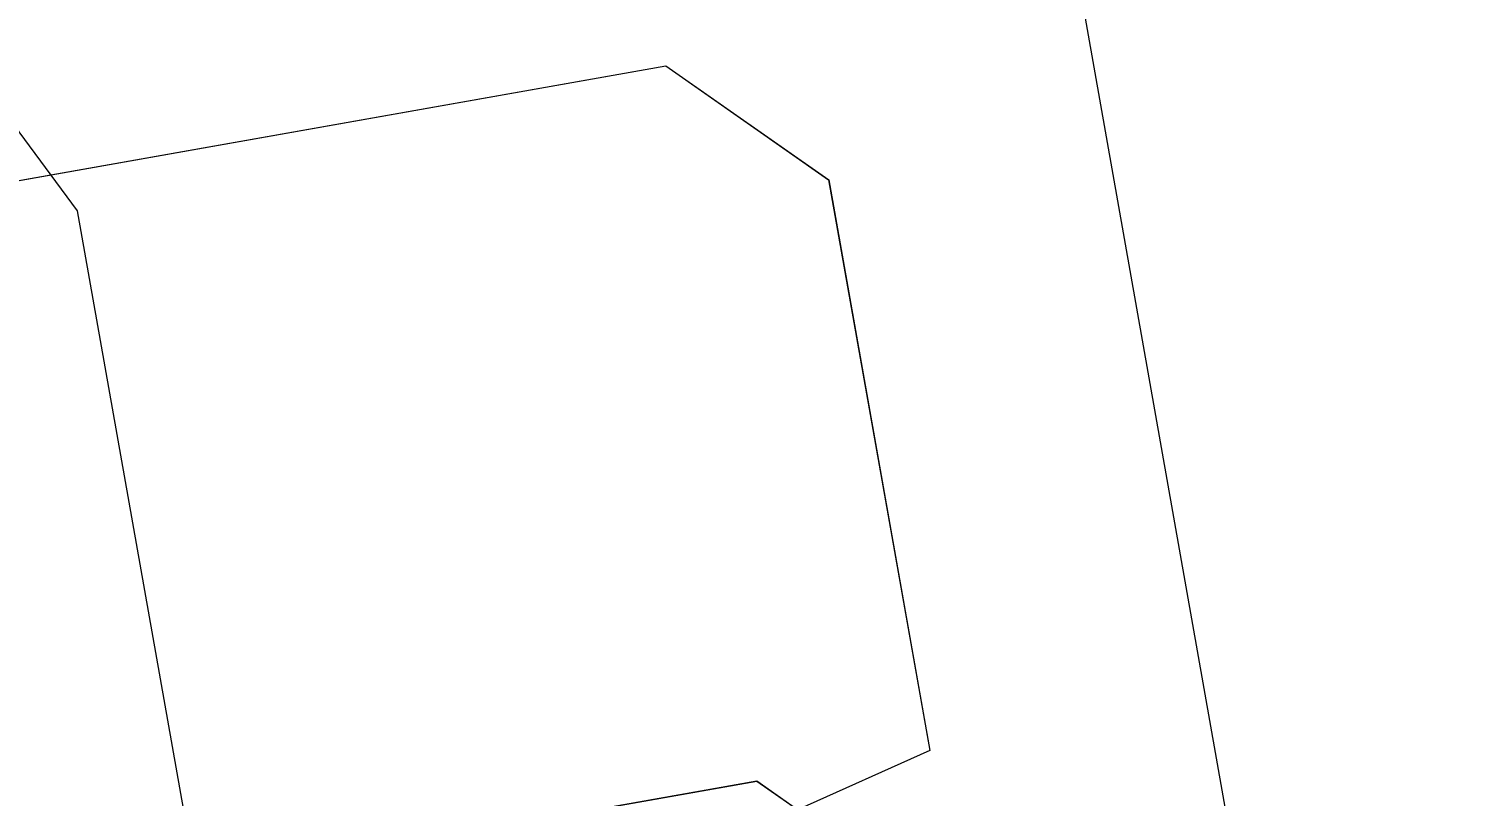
# Model space of a CAD drawing. Header units: millimetres. Extents: x -360149 to 9420325, y 0 to 292181.
# Drawn here: x -196587.58 to -196577.54, y 105968.21 to 105973.54 of the extents above; entities that cross this region are included whole.
import ezdxf
from ezdxf import colors
from ezdxf.entities.mleader import LeaderData, LeaderLine
from ezdxf.math import Vec2, Vec3

# ---------------------------------------------------------------- set-up
doc = ezdxf.new("R2010")
doc.units = ezdxf.units.MM
doc.header["$MEASUREMENT"] = 0
doc.layers.get('0').update_dxf_attribs({"color": 250, "lineweight": 9})
for name, color, linetype, lineweight in [('_АР ТЕКСТ', 250, 'Continuous', 25), ('АР_Отметки', 250, 'Continuous', 15), ('АР_Перегородки витражные', 152, 'Continuous', 13), ('АР_Размеры', 175, 'Continuous', 9), ('АР_Размеры дверей', 15, 'Continuous', 0), ('АР_Сущ Несущая стена', 202, 'Continuous', 30)]:
    doc.layers.add(name, color=color, linetype=linetype, lineweight=lineweight)
doc.styles.add('ISOCPEUR', font='isocpeur.ttf', dxfattribs={"width": 0.7})

# ---------------------------------------------------------------- blocks, each defined once
blk = doc.blocks.new('_DotSmall')
at = {"color": 0, "linetype": 'ByBlock', "const_width": 0.5}
blk.add_lwpolyline([(-0.0625, 0, 1), (0.0625, 0, 1)], format="xyb", close=True, dxfattribs=at)
blk = doc.blocks.new('стойка витр.')
at = {"lineweight": 0, "ltscale": 100, "transparency": 33554687}
for points in [[(-0.069, -6.35), (8.119, -27.944), (7.553, -29.202), (3.791, -30.628), (3.217, -29.803), (3.359, -29.488), (1.716, -25.156), (1.559, -25.085), (-0.902, -23.411)], [(-7.844, -25.391), (-7.153, -27.215), (-6.48, -27.612), (-6.024, -27.439), (-6.414, -26.413), (-1.739, -24.641), (-0.399, -28.175), (0.029, -28.273), (-0.183, -28.745), (1.114, -32.165), (-3.56, -33.937), (-3.906, -33.025), (-4.362, -33.198), (-4.645, -33.827), (-3.954, -35.651), (88.615, -0.548)]]:
    blk.add_lwpolyline(points, dxfattribs=at)
blk = doc.blocks.new('A$Cf7573d2c')
at = {"color": 5, "lineweight": 0, "ltscale": 100, "transparency": 33554687}
for points in [[(35.426, -61.154), (58.092, -56.727), (59.236, -57.497), (60.007, -61.446), (59.097, -61.873), (58.811, -61.68), (54.263, -62.568), (54.167, -62.711), (52.101, -64.854)], [(52.882, -72.031), (54.796, -71.657), (55.301, -71.061), (55.208, -70.583), (54.131, -70.793), (53.172, -65.887), (56.882, -65.162), (57.051, -64.757), (57.48, -65.045), (61.07, -64.344), (62.028, -69.25), (61.071, -69.437), (61.164, -69.916), (61.737, -70.301), (63.651, -69.927), (44.675, 27.238)]]:
    blk.add_lwpolyline(points, dxfattribs=at)
at = {"layer": 'АР_Перегородки витражные', "rotation": 80.28340479355269}
blk.add_blockref('стойка витр.', (29.179, -60.013), dxfattribs=at)
blk = doc.blocks.new('A$Cec9b444d')
at = {"color": 241, "ltscale": 100, "true_color": 0xf7abae, "rotation": 359}
blk.add_blockref('A$Cf7573d2c', (-2406.343, -6569.67), dxfattribs=at)

msp = doc.modelspace()

# ---------------------------------------------------------------- linework, layer by layer
at = {"layer": 'АР_Размеры', "color": 5, "lineweight": 0, "ltscale": 100, "transparency": 33554687}
msp.add_lwpolyline([(-196588.125, 105966.053), (-196586.204, 105966.393), (-196587.247, 105972.275), (-196588.06, 105973.37)], dxfattribs=at)
msp.add_lwpolyline([(-196588.125, 105966.053), (-196586.204, 105966.393), (-196587.247, 105972.275), (-196588.06, 105973.37)], dxfattribs=at)
msp.add_lwpolyline([(-196588.125, 105966.053), (-196586.204, 105966.393), (-196587.247, 105972.275), (-196588.06, 105973.37)], dxfattribs=at)
msp.add_lwpolyline([(-196588.125, 105966.053), (-196586.204, 105966.393), (-196587.247, 105972.275), (-196588.06, 105973.37)], dxfattribs=at)
msp.add_lwpolyline([(-196588.125, 105966.053), (-196586.204, 105966.393), (-196587.247, 105972.275), (-196588.06, 105973.37)], dxfattribs=at)
msp.add_lwpolyline([(-196588.125, 105966.053), (-196586.204, 105966.393), (-196587.247, 105972.275), (-196588.06, 105973.37)], dxfattribs=at)
msp.add_lwpolyline([(-196588.125, 105966.053), (-196586.204, 105966.393), (-196587.247, 105972.275), (-196588.06, 105973.37)], dxfattribs=at)
msp.add_lwpolyline([(-196588.125, 105966.053), (-196586.204, 105966.393), (-196587.247, 105972.275), (-196588.06, 105973.37)], dxfattribs=at)
msp.add_lwpolyline([(-196588.125, 105966.053), (-196586.204, 105966.393), (-196587.247, 105972.275), (-196588.06, 105973.37)], dxfattribs=at)
msp.add_lwpolyline([(-196588.125, 105966.053), (-196586.204, 105966.393), (-196587.247, 105972.275), (-196588.06, 105973.37)], dxfattribs=at)
msp.add_lwpolyline([(-196588.125, 105966.053), (-196586.204, 105966.393), (-196587.247, 105972.275), (-196588.06, 105973.37)], dxfattribs=at)
msp.add_lwpolyline([(-196588.125, 105966.053), (-196586.204, 105966.393), (-196587.247, 105972.275), (-196588.06, 105973.37)], dxfattribs=at)
msp.add_lwpolyline([(-196588.125, 105966.053), (-196586.204, 105966.393), (-196587.247, 105972.275), (-196588.06, 105973.37)], dxfattribs=at)
msp.add_lwpolyline([(-196588.125, 105966.053), (-196586.204, 105966.393), (-196587.247, 105972.275), (-196588.06, 105973.37)], dxfattribs=at)
msp.add_lwpolyline([(-196588.125, 105966.053), (-196586.204, 105966.393), (-196587.247, 105972.275), (-196588.06, 105973.37)], dxfattribs=at)
msp.add_lwpolyline([(-196588.125, 105966.053), (-196586.204, 105966.393), (-196587.247, 105972.275), (-196588.06, 105973.37)], dxfattribs=at)
msp.add_lwpolyline([(-196588.125, 105966.053), (-196586.204, 105966.393), (-196587.247, 105972.275), (-196588.06, 105973.37)], dxfattribs=at)
msp.add_lwpolyline([(-196588.125, 105966.053), (-196586.204, 105966.393), (-196587.247, 105972.275), (-196588.06, 105973.37)], dxfattribs=at)
msp.add_lwpolyline([(-196588.125, 105966.053), (-196586.204, 105966.393), (-196587.247, 105972.275), (-196588.06, 105973.37)], dxfattribs=at)
msp.add_lwpolyline([(-196588.125, 105966.053), (-196586.204, 105966.393), (-196587.247, 105972.275), (-196588.06, 105973.37)], dxfattribs=at)
msp.add_lwpolyline([(-196588.125, 105966.053), (-196586.204, 105966.393), (-196587.247, 105972.275), (-196588.06, 105973.37)], dxfattribs=at)
msp.add_lwpolyline([(-196588.125, 105966.053), (-196586.204, 105966.393), (-196587.247, 105972.275), (-196588.06, 105973.37)], dxfattribs=at)
msp.add_lwpolyline([(-196588.125, 105966.053), (-196586.204, 105966.393), (-196587.247, 105972.275), (-196588.06, 105973.37)], dxfattribs=at)
msp.add_lwpolyline([(-196588.125, 105966.053), (-196586.204, 105966.393), (-196587.247, 105972.275), (-196588.06, 105973.37)], dxfattribs=at)
msp.add_lwpolyline([(-196588.125, 105966.053), (-196586.204, 105966.393), (-196587.247, 105972.275), (-196588.06, 105973.37)], dxfattribs=at)
msp.add_lwpolyline([(-196588.125, 105966.053), (-196586.204, 105966.393), (-196587.247, 105972.275), (-196588.06, 105973.37)], dxfattribs=at)
msp.add_lwpolyline([(-196588.125, 105966.053), (-196586.204, 105966.393), (-196587.247, 105972.275), (-196588.06, 105973.37)], dxfattribs=at)
msp.add_lwpolyline([(-196588.125, 105966.053), (-196586.204, 105966.393), (-196587.247, 105972.275), (-196588.06, 105973.37)], dxfattribs=at)
msp.add_lwpolyline([(-196588.125, 105966.053), (-196586.204, 105966.393), (-196587.247, 105972.275), (-196588.06, 105973.37)], dxfattribs=at)
msp.add_lwpolyline([(-196588.125, 105966.053), (-196586.204, 105966.393), (-196587.247, 105972.275), (-196588.06, 105973.37)], dxfattribs=at)
msp.add_lwpolyline([(-196588.125, 105966.053), (-196586.204, 105966.393), (-196587.247, 105972.275), (-196588.06, 105973.37)], dxfattribs=at)
msp.add_lwpolyline([(-196588.125, 105966.053), (-196586.204, 105966.393), (-196587.247, 105972.275), (-196588.06, 105973.37)], dxfattribs=at)
msp.add_lwpolyline([(-196588.125, 105966.053), (-196586.204, 105966.393), (-196587.247, 105972.275), (-196588.06, 105973.37)], dxfattribs=at)
msp.add_lwpolyline([(-196588.125, 105966.053), (-196586.204, 105966.393), (-196587.247, 105972.275), (-196588.06, 105973.37)], dxfattribs=at)
msp.add_lwpolyline([(-196588.125, 105966.053), (-196586.204, 105966.393), (-196587.247, 105972.275), (-196588.06, 105973.37)], dxfattribs=at)
msp.add_lwpolyline([(-196588.125, 105966.053), (-196586.204, 105966.393), (-196587.247, 105972.275), (-196588.06, 105973.37)], dxfattribs=at)
msp.add_lwpolyline([(-196588.125, 105966.053), (-196586.204, 105966.393), (-196587.247, 105972.275), (-196588.06, 105973.37)], dxfattribs=at)
msp.add_lwpolyline([(-196588.125, 105966.053), (-196586.204, 105966.393), (-196587.247, 105972.275), (-196588.06, 105973.37)], dxfattribs=at)
msp.add_lwpolyline([(-196588.125, 105966.053), (-196586.204, 105966.393), (-196587.247, 105972.275), (-196588.06, 105973.37)], dxfattribs=at)
msp.add_lwpolyline([(-196588.125, 105966.053), (-196586.204, 105966.393), (-196587.247, 105972.275), (-196588.06, 105973.37)], dxfattribs=at)
msp.add_lwpolyline([(-196588.125, 105966.053), (-196586.204, 105966.393), (-196587.247, 105972.275), (-196588.06, 105973.37)], dxfattribs=at)
msp.add_lwpolyline([(-196588.125, 105966.053), (-196586.204, 105966.393), (-196587.247, 105972.275), (-196588.06, 105973.37)], dxfattribs=at)
msp.add_lwpolyline([(-196588.125, 105966.053), (-196586.204, 105966.393), (-196587.247, 105972.275), (-196588.06, 105973.37)], dxfattribs=at)
msp.add_lwpolyline([(-196588.125, 105966.053), (-196586.204, 105966.393), (-196587.247, 105972.275), (-196588.06, 105973.37)], dxfattribs=at)
msp.add_lwpolyline([(-196588.125, 105966.053), (-196586.204, 105966.393), (-196587.247, 105972.275), (-196588.06, 105973.37)], dxfattribs=at)
msp.add_lwpolyline([(-196588.125, 105966.053), (-196586.204, 105966.393), (-196587.247, 105972.275), (-196588.06, 105973.37)], dxfattribs=at)
msp.add_lwpolyline([(-196588.125, 105966.053), (-196586.204, 105966.393), (-196587.247, 105972.275), (-196588.06, 105973.37)], dxfattribs=at)
msp.add_lwpolyline([(-196588.125, 105966.053), (-196586.204, 105966.393), (-196587.247, 105972.275), (-196588.06, 105973.37)], dxfattribs=at)
msp.add_lwpolyline([(-196588.125, 105966.053), (-196586.204, 105966.393), (-196587.247, 105972.275), (-196588.06, 105973.37)], dxfattribs=at)
msp.add_lwpolyline([(-196588.125, 105966.053), (-196586.204, 105966.393), (-196587.247, 105972.275), (-196588.06, 105973.37)], dxfattribs=at)
msp.add_lwpolyline([(-196588.125, 105966.053), (-196586.204, 105966.393), (-196587.247, 105972.275), (-196588.06, 105973.37)], dxfattribs=at)
msp.add_lwpolyline([(-196588.125, 105966.053), (-196586.204, 105966.393), (-196587.247, 105972.275), (-196588.06, 105973.37)], dxfattribs=at)
msp.add_lwpolyline([(-196588.125, 105966.053), (-196586.204, 105966.393), (-196587.247, 105972.275), (-196588.06, 105973.37)], dxfattribs=at)
msp.add_lwpolyline([(-196588.125, 105966.053), (-196586.204, 105966.393), (-196587.247, 105972.275), (-196588.06, 105973.37)], dxfattribs=at)
msp.add_lwpolyline([(-196588.125, 105966.053), (-196586.204, 105966.393), (-196587.247, 105972.275), (-196588.06, 105973.37)], dxfattribs=at)
msp.add_lwpolyline([(-196588.125, 105966.053), (-196586.204, 105966.393), (-196587.247, 105972.275), (-196588.06, 105973.37)], dxfattribs=at)
msp.add_lwpolyline([(-196588.125, 105966.053), (-196586.204, 105966.393), (-196587.247, 105972.275), (-196588.06, 105973.37)], dxfattribs=at)
msp.add_lwpolyline([(-196588.125, 105966.053), (-196586.204, 105966.393), (-196587.247, 105972.275), (-196588.06, 105973.37)], dxfattribs=at)
msp.add_lwpolyline([(-196588.125, 105966.053), (-196586.204, 105966.393), (-196587.247, 105972.275), (-196588.06, 105973.37)], dxfattribs=at)
msp.add_lwpolyline([(-196588.125, 105966.053), (-196586.204, 105966.393), (-196587.247, 105972.275), (-196588.06, 105973.37)], dxfattribs=at)
msp.add_lwpolyline([(-196588.125, 105966.053), (-196586.204, 105966.393), (-196587.247, 105972.275), (-196588.06, 105973.37)], dxfattribs=at)
msp.add_lwpolyline([(-196588.125, 105966.053), (-196586.204, 105966.393), (-196587.247, 105972.275), (-196588.06, 105973.37)], dxfattribs=at)
msp.add_lwpolyline([(-196588.125, 105966.053), (-196586.204, 105966.393), (-196587.247, 105972.275), (-196588.06, 105973.37)], dxfattribs=at)
msp.add_lwpolyline([(-196588.125, 105966.053), (-196586.204, 105966.393), (-196587.247, 105972.275), (-196588.06, 105973.37)], dxfattribs=at)
msp.add_lwpolyline([(-196588.125, 105966.053), (-196586.204, 105966.393), (-196587.247, 105972.275), (-196588.06, 105973.37)], dxfattribs=at)
msp.add_lwpolyline([(-196588.125, 105966.053), (-196586.204, 105966.393), (-196587.247, 105972.275), (-196588.06, 105973.37)], dxfattribs=at)
msp.add_lwpolyline([(-196588.125, 105966.053), (-196586.204, 105966.393), (-196587.247, 105972.275), (-196588.06, 105973.37)], dxfattribs=at)
msp.add_lwpolyline([(-196588.125, 105966.053), (-196586.204, 105966.393), (-196587.247, 105972.275), (-196588.06, 105973.37)], dxfattribs=at)
msp.add_lwpolyline([(-196588.125, 105966.053), (-196586.204, 105966.393), (-196587.247, 105972.275), (-196588.06, 105973.37)], dxfattribs=at)
msp.add_lwpolyline([(-196588.125, 105966.053), (-196586.204, 105966.393), (-196587.247, 105972.275), (-196588.06, 105973.37)], dxfattribs=at)
msp.add_lwpolyline([(-196588.125, 105966.053), (-196586.204, 105966.393), (-196587.247, 105972.275), (-196588.06, 105973.37)], dxfattribs=at)
msp.add_lwpolyline([(-196588.125, 105966.053), (-196586.204, 105966.393), (-196587.247, 105972.275), (-196588.06, 105973.37)], dxfattribs=at)
msp.add_lwpolyline([(-196588.125, 105966.053), (-196586.204, 105966.393), (-196587.247, 105972.275), (-196588.06, 105973.37)], dxfattribs=at)
msp.add_lwpolyline([(-196588.125, 105966.053), (-196586.204, 105966.393), (-196587.247, 105972.275), (-196588.06, 105973.37)], dxfattribs=at)
msp.add_lwpolyline([(-196588.125, 105966.053), (-196586.204, 105966.393), (-196587.247, 105972.275), (-196588.06, 105973.37)], dxfattribs=at)
msp.add_lwpolyline([(-196588.125, 105966.053), (-196586.204, 105966.393), (-196587.247, 105972.275), (-196588.06, 105973.37)], dxfattribs=at)
msp.add_lwpolyline([(-196588.125, 105966.053), (-196586.204, 105966.393), (-196587.247, 105972.275), (-196588.06, 105973.37)], dxfattribs=at)
msp.add_lwpolyline([(-196588.125, 105966.053), (-196586.204, 105966.393), (-196587.247, 105972.275), (-196588.06, 105973.37)], dxfattribs=at)
msp.add_lwpolyline([(-196588.125, 105966.053), (-196586.204, 105966.393), (-196587.247, 105972.275), (-196588.06, 105973.37)], dxfattribs=at)
msp.add_lwpolyline([(-196588.125, 105966.053), (-196586.204, 105966.393), (-196587.247, 105972.275), (-196588.06, 105973.37)], dxfattribs=at)
msp.add_lwpolyline([(-196588.125, 105966.053), (-196586.204, 105966.393), (-196587.247, 105972.275), (-196588.06, 105973.37)], dxfattribs=at)
msp.add_lwpolyline([(-196588.125, 105966.053), (-196586.204, 105966.393), (-196587.247, 105972.275), (-196588.06, 105973.37)], dxfattribs=at)
msp.add_lwpolyline([(-196588.125, 105966.053), (-196586.204, 105966.393), (-196587.247, 105972.275), (-196588.06, 105973.37)], dxfattribs=at)
msp.add_lwpolyline([(-196588.125, 105966.053), (-196586.204, 105966.393), (-196587.247, 105972.275), (-196588.06, 105973.37)], dxfattribs=at)
msp.add_lwpolyline([(-196588.125, 105966.053), (-196586.204, 105966.393), (-196587.247, 105972.275), (-196588.06, 105973.37)], dxfattribs=at)
msp.add_lwpolyline([(-196588.125, 105966.053), (-196586.204, 105966.393), (-196587.247, 105972.275), (-196588.06, 105973.37)], dxfattribs=at)
msp.add_lwpolyline([(-196588.125, 105966.053), (-196586.204, 105966.393), (-196587.247, 105972.275), (-196588.06, 105973.37)], dxfattribs=at)
msp.add_lwpolyline([(-196588.125, 105966.053), (-196586.204, 105966.393), (-196587.247, 105972.275), (-196588.06, 105973.37)], dxfattribs=at)
msp.add_lwpolyline([(-196588.125, 105966.053), (-196586.204, 105966.393), (-196587.247, 105972.275), (-196588.06, 105973.37)], dxfattribs=at)
msp.add_lwpolyline([(-196588.125, 105966.053), (-196586.204, 105966.393), (-196587.247, 105972.275), (-196588.06, 105973.37)], dxfattribs=at)
msp.add_lwpolyline([(-196588.125, 105966.053), (-196586.204, 105966.393), (-196587.247, 105972.275), (-196588.06, 105973.37)], dxfattribs=at)
msp.add_lwpolyline([(-196588.125, 105966.053), (-196586.204, 105966.393), (-196587.247, 105972.275), (-196588.06, 105973.37)], dxfattribs=at)
msp.add_lwpolyline([(-196588.125, 105966.053), (-196586.204, 105966.393), (-196587.247, 105972.275), (-196588.06, 105973.37)], dxfattribs=at)
msp.add_lwpolyline([(-196588.125, 105966.053), (-196586.204, 105966.393), (-196587.247, 105972.275), (-196588.06, 105973.37)], dxfattribs=at)
msp.add_lwpolyline([(-196588.125, 105966.053), (-196586.204, 105966.393), (-196587.247, 105972.275), (-196588.06, 105973.37)], dxfattribs=at)
msp.add_lwpolyline([(-196588.125, 105966.053), (-196586.204, 105966.393), (-196587.247, 105972.275), (-196588.06, 105973.37)], dxfattribs=at)
msp.add_lwpolyline([(-196588.125, 105966.053), (-196586.204, 105966.393), (-196587.247, 105972.275), (-196588.06, 105973.37)], dxfattribs=at)
msp.add_lwpolyline([(-196588.125, 105966.053), (-196586.204, 105966.393), (-196587.247, 105972.275), (-196588.06, 105973.37)], dxfattribs=at)
msp.add_lwpolyline([(-196588.125, 105966.053), (-196586.204, 105966.393), (-196587.247, 105972.275), (-196588.06, 105973.37)], dxfattribs=at)
msp.add_lwpolyline([(-196588.125, 105966.053), (-196586.204, 105966.393), (-196587.247, 105972.275), (-196588.06, 105973.37)], dxfattribs=at)
msp.add_lwpolyline([(-196588.125, 105966.053), (-196586.204, 105966.393), (-196587.247, 105972.275), (-196588.06, 105973.37)], dxfattribs=at)
msp.add_lwpolyline([(-196588.125, 105966.053), (-196586.204, 105966.393), (-196587.247, 105972.275), (-196588.06, 105973.37)], dxfattribs=at)
msp.add_lwpolyline([(-196588.125, 105966.053), (-196586.204, 105966.393), (-196587.247, 105972.275), (-196588.06, 105973.37)], dxfattribs=at)
msp.add_lwpolyline([(-196588.125, 105966.053), (-196586.204, 105966.393), (-196587.247, 105972.275), (-196588.06, 105973.37)], dxfattribs=at)
msp.add_lwpolyline([(-196588.125, 105966.053), (-196586.204, 105966.393), (-196587.247, 105972.275), (-196588.06, 105973.37)], dxfattribs=at)
msp.add_lwpolyline([(-196588.125, 105966.053), (-196586.204, 105966.393), (-196587.247, 105972.275), (-196588.06, 105973.37)], dxfattribs=at)
msp.add_lwpolyline([(-196588.125, 105966.053), (-196586.204, 105966.393), (-196587.247, 105972.275), (-196588.06, 105973.37)], dxfattribs=at)
msp.add_lwpolyline([(-196588.125, 105966.053), (-196586.204, 105966.393), (-196587.247, 105972.275), (-196588.06, 105973.37)], dxfattribs=at)
msp.add_lwpolyline([(-196588.125, 105966.053), (-196586.204, 105966.393), (-196587.247, 105972.275), (-196588.06, 105973.37)], dxfattribs=at)
msp.add_lwpolyline([(-196588.125, 105966.053), (-196586.204, 105966.393), (-196587.247, 105972.275), (-196588.06, 105973.37)], dxfattribs=at)
msp.add_lwpolyline([(-196588.125, 105966.053), (-196586.204, 105966.393), (-196587.247, 105972.275), (-196588.06, 105973.37)], dxfattribs=at)
msp.add_lwpolyline([(-196588.125, 105966.053), (-196586.204, 105966.393), (-196587.247, 105972.275), (-196588.06, 105973.37)], dxfattribs=at)
msp.add_lwpolyline([(-196588.125, 105966.053), (-196586.204, 105966.393), (-196587.247, 105972.275), (-196588.06, 105973.37)], dxfattribs=at)
msp.add_lwpolyline([(-196588.125, 105966.053), (-196586.204, 105966.393), (-196587.247, 105972.275), (-196588.06, 105973.37)], dxfattribs=at)
msp.add_lwpolyline([(-196588.125, 105966.053), (-196586.204, 105966.393), (-196587.247, 105972.275), (-196588.06, 105973.37)], dxfattribs=at)
msp.add_lwpolyline([(-196588.125, 105966.053), (-196586.204, 105966.393), (-196587.247, 105972.275), (-196588.06, 105973.37)], dxfattribs=at)
msp.add_lwpolyline([(-196588.125, 105966.053), (-196586.204, 105966.393), (-196587.247, 105972.275), (-196588.06, 105973.37)], dxfattribs=at)
msp.add_lwpolyline([(-196588.125, 105966.053), (-196586.204, 105966.393), (-196587.247, 105972.275), (-196588.06, 105973.37)], dxfattribs=at)
msp.add_lwpolyline([(-196588.125, 105966.053), (-196586.204, 105966.393), (-196587.247, 105972.275), (-196588.06, 105973.37)], dxfattribs=at)
msp.add_lwpolyline([(-196588.125, 105966.053), (-196586.204, 105966.393), (-196587.247, 105972.275), (-196588.06, 105973.37)], dxfattribs=at)
msp.add_lwpolyline([(-196588.125, 105966.053), (-196586.204, 105966.393), (-196587.247, 105972.275), (-196588.06, 105973.37)], dxfattribs=at)
msp.add_lwpolyline([(-196588.125, 105966.053), (-196586.204, 105966.393), (-196587.247, 105972.275), (-196588.06, 105973.37)], dxfattribs=at)
msp.add_lwpolyline([(-196588.125, 105966.053), (-196586.204, 105966.393), (-196587.247, 105972.275), (-196588.06, 105973.37)], dxfattribs=at)
msp.add_lwpolyline([(-196588.125, 105966.053), (-196586.204, 105966.393), (-196587.247, 105972.275), (-196588.06, 105973.37)], dxfattribs=at)
msp.add_lwpolyline([(-196588.125, 105966.053), (-196586.204, 105966.393), (-196587.247, 105972.275), (-196588.06, 105973.37)], dxfattribs=at)
msp.add_lwpolyline([(-196588.125, 105966.053), (-196586.204, 105966.393), (-196587.247, 105972.275), (-196588.06, 105973.37)], dxfattribs=at)
msp.add_lwpolyline([(-196588.125, 105966.053), (-196586.204, 105966.393), (-196587.247, 105972.275), (-196588.06, 105973.37)], dxfattribs=at)
msp.add_lwpolyline([(-196588.125, 105966.053), (-196586.204, 105966.393), (-196587.247, 105972.275), (-196588.06, 105973.37)], dxfattribs=at)
msp.add_lwpolyline([(-196588.125, 105966.053), (-196586.204, 105966.393), (-196587.247, 105972.275), (-196588.06, 105973.37)], dxfattribs=at)
msp.add_lwpolyline([(-196588.125, 105966.053), (-196586.204, 105966.393), (-196587.247, 105972.275), (-196588.06, 105973.37)], dxfattribs=at)
msp.add_lwpolyline([(-196588.125, 105966.053), (-196586.204, 105966.393), (-196587.247, 105972.275), (-196588.06, 105973.37)], dxfattribs=at)
msp.add_lwpolyline([(-196588.125, 105966.053), (-196586.204, 105966.393), (-196587.247, 105972.275), (-196588.06, 105973.37)], dxfattribs=at)
msp.add_lwpolyline([(-196588.125, 105966.053), (-196586.204, 105966.393), (-196587.247, 105972.275), (-196588.06, 105973.37)], dxfattribs=at)
msp.add_lwpolyline([(-196588.125, 105966.053), (-196586.204, 105966.393), (-196587.247, 105972.275), (-196588.06, 105973.37)], dxfattribs=at)
msp.add_lwpolyline([(-196588.125, 105966.053), (-196586.204, 105966.393), (-196587.247, 105972.275), (-196588.06, 105973.37)], dxfattribs=at)
msp.add_lwpolyline([(-196588.125, 105966.053), (-196586.204, 105966.393), (-196587.247, 105972.275), (-196588.06, 105973.37)], dxfattribs=at)
msp.add_lwpolyline([(-196588.125, 105966.053), (-196586.204, 105966.393), (-196587.247, 105972.275), (-196588.06, 105973.37)], dxfattribs=at)
msp.add_lwpolyline([(-196588.125, 105966.053), (-196586.204, 105966.393), (-196587.247, 105972.275), (-196588.06, 105973.37)], dxfattribs=at)
msp.add_lwpolyline([(-196588.125, 105966.053), (-196586.204, 105966.393), (-196587.247, 105972.275), (-196588.06, 105973.37)], dxfattribs=at)
msp.add_lwpolyline([(-196588.125, 105966.053), (-196586.204, 105966.393), (-196587.247, 105972.275), (-196588.06, 105973.37)], dxfattribs=at)
msp.add_lwpolyline([(-196588.125, 105966.053), (-196586.204, 105966.393), (-196587.247, 105972.275), (-196588.06, 105973.37)], dxfattribs=at)
msp.add_lwpolyline([(-196588.125, 105966.053), (-196586.204, 105966.393), (-196587.247, 105972.275), (-196588.06, 105973.37)], dxfattribs=at)
msp.add_lwpolyline([(-196588.125, 105966.053), (-196586.204, 105966.393), (-196587.247, 105972.275), (-196588.06, 105973.37)], dxfattribs=at)
msp.add_lwpolyline([(-196588.125, 105966.053), (-196586.204, 105966.393), (-196587.247, 105972.275), (-196588.06, 105973.37)], dxfattribs=at)
msp.add_lwpolyline([(-196588.125, 105966.053), (-196586.204, 105966.393), (-196587.247, 105972.275), (-196588.06, 105973.37)], dxfattribs=at)
msp.add_lwpolyline([(-196588.125, 105966.053), (-196586.204, 105966.393), (-196587.247, 105972.275), (-196588.06, 105973.37)], dxfattribs=at)
msp.add_lwpolyline([(-196588.125, 105966.053), (-196586.204, 105966.393), (-196587.247, 105972.275), (-196588.06, 105973.37)], dxfattribs=at)
msp.add_lwpolyline([(-196588.125, 105966.053), (-196586.204, 105966.393), (-196587.247, 105972.275), (-196588.06, 105973.37)], dxfattribs=at)
msp.add_lwpolyline([(-196588.125, 105966.053), (-196586.204, 105966.393), (-196587.247, 105972.275), (-196588.06, 105973.37)], dxfattribs=at)
msp.add_lwpolyline([(-196588.125, 105966.053), (-196586.204, 105966.393), (-196587.247, 105972.275), (-196588.06, 105973.37)], dxfattribs=at)
msp.add_lwpolyline([(-196588.125, 105966.053), (-196586.204, 105966.393), (-196587.247, 105972.275), (-196588.06, 105973.37)], dxfattribs=at)
msp.add_lwpolyline([(-196588.125, 105966.053), (-196586.204, 105966.393), (-196587.247, 105972.275), (-196588.06, 105973.37)], dxfattribs=at)
msp.add_lwpolyline([(-196588.125, 105966.053), (-196586.204, 105966.393), (-196587.247, 105972.275), (-196588.06, 105973.37)], dxfattribs=at)
msp.add_lwpolyline([(-196588.125, 105966.053), (-196586.204, 105966.393), (-196587.247, 105972.275), (-196588.06, 105973.37)], dxfattribs=at)
msp.add_lwpolyline([(-196588.125, 105966.053), (-196586.204, 105966.393), (-196587.247, 105972.275), (-196588.06, 105973.37)], dxfattribs=at)
msp.add_lwpolyline([(-196588.125, 105966.053), (-196586.204, 105966.393), (-196587.247, 105972.275), (-196588.06, 105973.37)], dxfattribs=at)
msp.add_lwpolyline([(-196588.125, 105966.053), (-196586.204, 105966.393), (-196587.247, 105972.275), (-196588.06, 105973.37)], dxfattribs=at)
msp.add_lwpolyline([(-196588.125, 105966.053), (-196586.204, 105966.393), (-196587.247, 105972.275), (-196588.06, 105973.37)], dxfattribs=at)
msp.add_lwpolyline([(-196588.125, 105966.053), (-196586.204, 105966.393), (-196587.247, 105972.275), (-196588.06, 105973.37)], dxfattribs=at)
msp.add_lwpolyline([(-196588.125, 105966.053), (-196586.204, 105966.393), (-196587.247, 105972.275), (-196588.06, 105973.37)], dxfattribs=at)
msp.add_lwpolyline([(-196588.125, 105966.053), (-196586.204, 105966.393), (-196587.247, 105972.275), (-196588.06, 105973.37)], dxfattribs=at)
msp.add_lwpolyline([(-196588.125, 105966.053), (-196586.204, 105966.393), (-196587.247, 105972.275), (-196588.06, 105973.37)], dxfattribs=at)
msp.add_lwpolyline([(-196588.125, 105966.053), (-196586.204, 105966.393), (-196587.247, 105972.275), (-196588.06, 105973.37)], dxfattribs=at)
msp.add_lwpolyline([(-196588.125, 105966.053), (-196586.204, 105966.393), (-196587.247, 105972.275), (-196588.06, 105973.37)], dxfattribs=at)
msp.add_lwpolyline([(-196588.125, 105966.053), (-196586.204, 105966.393), (-196587.247, 105972.275), (-196588.06, 105973.37)], dxfattribs=at)
msp.add_lwpolyline([(-196588.125, 105966.053), (-196586.204, 105966.393), (-196587.247, 105972.275), (-196588.06, 105973.37)], dxfattribs=at)
msp.add_lwpolyline([(-196588.125, 105966.053), (-196586.204, 105966.393), (-196587.247, 105972.275), (-196588.06, 105973.37)], dxfattribs=at)
msp.add_lwpolyline([(-196588.125, 105966.053), (-196586.204, 105966.393), (-196587.247, 105972.275), (-196588.06, 105973.37)], dxfattribs=at)
msp.add_lwpolyline([(-196588.125, 105966.053), (-196586.204, 105966.393), (-196587.247, 105972.275), (-196588.06, 105973.37)], dxfattribs=at)
msp.add_lwpolyline([(-196588.125, 105966.053), (-196586.204, 105966.393), (-196587.247, 105972.275), (-196588.06, 105973.37)], dxfattribs=at)
msp.add_lwpolyline([(-196588.125, 105966.053), (-196586.204, 105966.393), (-196587.247, 105972.275), (-196588.06, 105973.37)], dxfattribs=at)
msp.add_lwpolyline([(-196588.125, 105966.053), (-196586.204, 105966.393), (-196587.247, 105972.275), (-196588.06, 105973.37)], dxfattribs=at)
msp.add_lwpolyline([(-196588.125, 105966.053), (-196586.204, 105966.393), (-196587.247, 105972.275), (-196588.06, 105973.37)], dxfattribs=at)
msp.add_lwpolyline([(-196588.125, 105966.053), (-196586.204, 105966.393), (-196587.247, 105972.275), (-196588.06, 105973.37)], dxfattribs=at)
msp.add_lwpolyline([(-196588.125, 105966.053), (-196586.204, 105966.393), (-196587.247, 105972.275), (-196588.06, 105973.37)], dxfattribs=at)
msp.add_lwpolyline([(-196588.125, 105966.053), (-196586.204, 105966.393), (-196587.247, 105972.275), (-196588.06, 105973.37)], dxfattribs=at)
msp.add_lwpolyline([(-196588.125, 105966.053), (-196586.204, 105966.393), (-196587.247, 105972.275), (-196588.06, 105973.37)], dxfattribs=at)
msp.add_lwpolyline([(-196588.125, 105966.053), (-196586.204, 105966.393), (-196587.247, 105972.275), (-196588.06, 105973.37)], dxfattribs=at)
msp.add_lwpolyline([(-196588.125, 105966.053), (-196586.204, 105966.393), (-196587.247, 105972.275), (-196588.06, 105973.37)], dxfattribs=at)
msp.add_lwpolyline([(-196588.125, 105966.053), (-196586.204, 105966.393), (-196587.247, 105972.275), (-196588.06, 105973.37)], dxfattribs=at)
msp.add_lwpolyline([(-196588.125, 105966.053), (-196586.204, 105966.393), (-196587.247, 105972.275), (-196588.06, 105973.37)], dxfattribs=at)
msp.add_lwpolyline([(-196588.125, 105966.053), (-196586.204, 105966.393), (-196587.247, 105972.275), (-196588.06, 105973.37)], dxfattribs=at)
msp.add_lwpolyline([(-196588.125, 105966.053), (-196586.204, 105966.393), (-196587.247, 105972.275), (-196588.06, 105973.37)], dxfattribs=at)
msp.add_lwpolyline([(-196588.125, 105966.053), (-196586.204, 105966.393), (-196587.247, 105972.275), (-196588.06, 105973.37)], dxfattribs=at)
msp.add_lwpolyline([(-196588.125, 105966.053), (-196586.204, 105966.393), (-196587.247, 105972.275), (-196588.06, 105973.37)], dxfattribs=at)
msp.add_lwpolyline([(-196588.125, 105966.053), (-196586.204, 105966.393), (-196587.247, 105972.275), (-196588.06, 105973.37)], dxfattribs=at)
msp.add_lwpolyline([(-196588.125, 105966.053), (-196586.204, 105966.393), (-196587.247, 105972.275), (-196588.06, 105973.37)], dxfattribs=at)
msp.add_lwpolyline([(-196588.125, 105966.053), (-196586.204, 105966.393), (-196587.247, 105972.275), (-196588.06, 105973.37)], dxfattribs=at)
msp.add_lwpolyline([(-196588.125, 105966.053), (-196586.204, 105966.393), (-196587.247, 105972.275), (-196588.06, 105973.37)], dxfattribs=at)
msp.add_lwpolyline([(-196588.125, 105966.053), (-196586.204, 105966.393), (-196587.247, 105972.275), (-196588.06, 105973.37)], dxfattribs=at)
msp.add_lwpolyline([(-196588.125, 105966.053), (-196586.204, 105966.393), (-196587.247, 105972.275), (-196588.06, 105973.37)], dxfattribs=at)
msp.add_lwpolyline([(-196588.125, 105966.053), (-196586.204, 105966.393), (-196587.247, 105972.275), (-196588.06, 105973.37)], dxfattribs=at)
msp.add_lwpolyline([(-196588.125, 105966.053), (-196586.204, 105966.393), (-196587.247, 105972.275), (-196588.06, 105973.37)], dxfattribs=at)
msp.add_lwpolyline([(-196588.125, 105966.053), (-196586.204, 105966.393), (-196587.247, 105972.275), (-196588.06, 105973.37)], dxfattribs=at)
msp.add_lwpolyline([(-196588.125, 105966.053), (-196586.204, 105966.393), (-196587.247, 105972.275), (-196588.06, 105973.37)], dxfattribs=at)
msp.add_lwpolyline([(-196588.125, 105966.053), (-196586.204, 105966.393), (-196587.247, 105972.275), (-196588.06, 105973.37)], dxfattribs=at)
msp.add_lwpolyline([(-196588.125, 105966.053), (-196586.204, 105966.393), (-196587.247, 105972.275), (-196588.06, 105973.37)], dxfattribs=at)
msp.add_lwpolyline([(-196588.125, 105966.053), (-196586.204, 105966.393), (-196587.247, 105972.275), (-196588.06, 105973.37)], dxfattribs=at)
msp.add_lwpolyline([(-196588.125, 105966.053), (-196586.204, 105966.393), (-196587.247, 105972.275), (-196588.06, 105973.37)], dxfattribs=at)
msp.add_lwpolyline([(-196588.125, 105966.053), (-196586.204, 105966.393), (-196587.247, 105972.275), (-196588.06, 105973.37)], dxfattribs=at)
msp.add_lwpolyline([(-196588.125, 105966.053), (-196586.204, 105966.393), (-196587.247, 105972.275), (-196588.06, 105973.37)], dxfattribs=at)
msp.add_lwpolyline([(-196588.125, 105966.053), (-196586.204, 105966.393), (-196587.247, 105972.275), (-196588.06, 105973.37)], dxfattribs=at)
msp.add_lwpolyline([(-196588.125, 105966.053), (-196586.204, 105966.393), (-196587.247, 105972.275), (-196588.06, 105973.37)], dxfattribs=at)
msp.add_lwpolyline([(-196588.125, 105966.053), (-196586.204, 105966.393), (-196587.247, 105972.275), (-196588.06, 105973.37)], dxfattribs=at)
msp.add_lwpolyline([(-196588.125, 105966.053), (-196586.204, 105966.393), (-196587.247, 105972.275), (-196588.06, 105973.37)], dxfattribs=at)
msp.add_lwpolyline([(-196588.125, 105966.053), (-196586.204, 105966.393), (-196587.247, 105972.275), (-196588.06, 105973.37)], dxfattribs=at)
msp.add_lwpolyline([(-196588.125, 105966.053), (-196586.204, 105966.393), (-196587.247, 105972.275), (-196588.06, 105973.37)], dxfattribs=at)
msp.add_lwpolyline([(-196588.125, 105966.053), (-196586.204, 105966.393), (-196587.247, 105972.275), (-196588.06, 105973.37)], dxfattribs=at)
msp.add_lwpolyline([(-196588.125, 105966.053), (-196586.204, 105966.393), (-196587.247, 105972.275), (-196588.06, 105973.37)], dxfattribs=at)
msp.add_lwpolyline([(-196588.125, 105966.053), (-196586.204, 105966.393), (-196587.247, 105972.275), (-196588.06, 105973.37)], dxfattribs=at)
msp.add_lwpolyline([(-196588.125, 105966.053), (-196586.204, 105966.393), (-196587.247, 105972.275), (-196588.06, 105973.37)], dxfattribs=at)
msp.add_lwpolyline([(-196588.125, 105966.053), (-196586.204, 105966.393), (-196587.247, 105972.275), (-196588.06, 105973.37)], dxfattribs=at)
msp.add_lwpolyline([(-196588.125, 105966.053), (-196586.204, 105966.393), (-196587.247, 105972.275), (-196588.06, 105973.37)], dxfattribs=at)
msp.add_lwpolyline([(-196588.125, 105966.053), (-196586.204, 105966.393), (-196587.247, 105972.275), (-196588.06, 105973.37)], dxfattribs=at)
msp.add_lwpolyline([(-196588.125, 105966.053), (-196586.204, 105966.393), (-196587.247, 105972.275), (-196588.06, 105973.37)], dxfattribs=at)
msp.add_lwpolyline([(-196588.125, 105966.053), (-196586.204, 105966.393), (-196587.247, 105972.275), (-196588.06, 105973.37)], dxfattribs=at)
msp.add_lwpolyline([(-196588.125, 105966.053), (-196586.204, 105966.393), (-196587.247, 105972.275), (-196588.06, 105973.37)], dxfattribs=at)
msp.add_lwpolyline([(-196588.125, 105966.053), (-196586.204, 105966.393), (-196587.247, 105972.275), (-196588.06, 105973.37)], dxfattribs=at)
msp.add_lwpolyline([(-196588.125, 105966.053), (-196586.204, 105966.393), (-196587.247, 105972.275), (-196588.06, 105973.37)], dxfattribs=at)
msp.add_lwpolyline([(-196588.125, 105966.053), (-196586.204, 105966.393), (-196587.247, 105972.275), (-196588.06, 105973.37)], dxfattribs=at)
msp.add_lwpolyline([(-196588.125, 105966.053), (-196586.204, 105966.393), (-196587.247, 105972.275), (-196588.06, 105973.37)], dxfattribs=at)
msp.add_lwpolyline([(-196588.125, 105966.053), (-196586.204, 105966.393), (-196587.247, 105972.275), (-196588.06, 105973.37)], dxfattribs=at)
msp.add_lwpolyline([(-196588.125, 105966.053), (-196586.204, 105966.393), (-196587.247, 105972.275), (-196588.06, 105973.37)], dxfattribs=at)
msp.add_lwpolyline([(-196588.125, 105966.053), (-196586.204, 105966.393), (-196587.247, 105972.275), (-196588.06, 105973.37)], dxfattribs=at)
msp.add_lwpolyline([(-196588.125, 105966.053), (-196586.204, 105966.393), (-196587.247, 105972.275), (-196588.06, 105973.37)], dxfattribs=at)
at = {"layer": 'АР_Сущ Несущая стена', "lineweight": 18, "ltscale": 100}
msp.add_arc((-197116.355, 115484.589), 9778.655, 272.592548, 356.6353914, dxfattribs=at)

# ---------------------------------------------------------------- block references
at = {"layer": 'АР_Размеры дверей', "ltscale": 100}
msp.add_blockref('A$Cec9b444d', (-194233.915, 112600.682), dxfattribs=at)

# ---------------------------------------------------------------- leaders
at = {"layer": '_АР ТЕКСТ'}
ml = msp.add_multileader_mtext('Standard', dxfattribs=at)
ml.set_content('{\\W0.8;-2,550}', color=256, style='ISOCPEUR')
ml.set_leader_properties(color=256, linetype='Continuous', lineweight=-1)
ml.set_arrow_properties(name='DOTSMALL')
ml.build(insert=Vec2(0, 0))
ml.multileader.update_dxf_attribs({"has_text_frame": 1, "text_left_attachment_type": 4, "text_right_attachment_type": 4, "dogleg_length": 100, "arrow_head_size": 180})
ctx = ml.context
ctx.base_point, ctx.char_height, ctx.arrow_head_size, ctx.landing_gap_size, ctx.plane_origin = Vec3(-302775.822, 123943.264, -1.962), 250, 180, 50, Vec3(-302295.489, 121699.245, -1.962)
ctx.left_attachment, ctx.right_attachment = 4, 4
notes = []
notes.append((ctx, [(0, (0, 0, 0), (0, 0), (1, 0), 1, [])]))
ctx.mtext.insert, ctx.mtext.width, ctx.mtext.defined_height, ctx.mtext.line_spacing_style, ctx.mtext.flow_direction = Vec3(-302725.822, 124276.597, -1.962), 801.08641, 330.71, 2, 5
ml = msp.add_multileader_mtext('Standard', dxfattribs=at)
ml.set_content('{\\W0.8;-2,550}', color=256, style='ISOCPEUR')
ml.set_leader_properties(color=256, linetype='Continuous', lineweight=-1)
ml.set_arrow_properties(name='DOTSMALL')
ml.build(insert=Vec2(0, 0))
ml.multileader.update_dxf_attribs({"has_text_frame": 1, "text_left_attachment_type": 4, "text_right_attachment_type": 4, "dogleg_length": 100, "arrow_head_size": 180})
ctx = ml.context
ctx.base_point, ctx.char_height, ctx.arrow_head_size, ctx.landing_gap_size, ctx.plane_origin = Vec3(-314736.015, 120073.276, -1.962), 250, 180, 50, Vec3(-314255.682, 117829.258, -1.962)
ctx.left_attachment, ctx.right_attachment = 4, 4
notes.append((ctx, [(0, (0, 0, 0), (0, 0), (1, 0), 1, [])]))
ctx.mtext.insert, ctx.mtext.width, ctx.mtext.defined_height, ctx.mtext.line_spacing_style, ctx.mtext.flow_direction = Vec3(-314686.015, 120406.61, -1.962), 801.08641, 330.71, 2, 5
at = {"layer": 'АР_Отметки'}
ml = msp.add_multileader_mtext('Standard', dxfattribs=at)
ml.set_content('{\\W0.8;-2,250}', color=256, style='ISOCPEUR')
ml.set_leader_properties(color=256, linetype='Continuous', lineweight=-1)
ml.set_arrow_properties(name='DOTSMALL')
ml.build(insert=Vec2(0, 0))
ml.multileader.update_dxf_attribs({"has_text_frame": 1, "text_left_attachment_type": 4, "text_right_attachment_type": 4, "dogleg_length": 100, "arrow_head_size": 180})
ctx = ml.context
ctx.base_point, ctx.char_height, ctx.arrow_head_size, ctx.landing_gap_size, ctx.plane_origin = Vec3(-296774.143, 128156.954), 250, 180, 50, Vec3(-296855.536, 126878.835)
ctx.left_attachment, ctx.right_attachment = 4, 4
notes.append((ctx, [(0, (0, 0, 0), (0, 0), (1, 0), 1, [])]))
ctx.mtext.insert, ctx.mtext.width, ctx.mtext.defined_height, ctx.mtext.line_spacing_style, ctx.mtext.flow_direction = Vec3(-296724.143, 128490.288), 769.98896, 343.888, 2, 5
ml = msp.add_multileader_mtext('Standard', dxfattribs=at)
ml.set_content('%%P0,000', color=256, style='ISOCPEUR')
ml.set_leader_properties(color=256, linetype='Continuous', lineweight=-1)
ml.set_arrow_properties(name='DOTSMALL')
ml.build(insert=Vec2(0, 0))
ml.multileader.update_dxf_attribs({"has_text_frame": 1, "text_left_attachment_type": 4, "text_right_attachment_type": 4, "dogleg_length": 100, "arrow_head_size": 180})
ctx = ml.context
ctx.base_point, ctx.char_height, ctx.arrow_head_size, ctx.landing_gap_size, ctx.plane_origin = Vec3(-202684.24, 121780.852, -0.16), 250, 180, 50, Vec3(-205755.321, 120191.304, -0.16)
ctx.left_attachment, ctx.right_attachment = 4, 4
notes.append((ctx, [(0, (0, 0, 0), (0, 0), (1, 0), 1, [])]))
ctx.mtext.insert, ctx.mtext.width, ctx.mtext.line_spacing_style, ctx.mtext.flow_direction = Vec3(-202634.24, 122114.186, -0.16), 852.69703, 2, 5
ml = msp.add_multileader_mtext('Standard', dxfattribs=at)
ml.set_content('{\\W0.8;-2,250}', color=256, style='ISOCPEUR')
ml.set_leader_properties(color=256, linetype='Continuous', lineweight=-1)
ml.set_arrow_properties(name='DOTSMALL')
ml.build(insert=Vec2(0, 0))
ml.multileader.update_dxf_attribs({"has_text_frame": 1, "text_left_attachment_type": 4, "text_right_attachment_type": 4, "dogleg_length": 100, "arrow_head_size": 180})
ctx = ml.context
ctx.base_point, ctx.char_height, ctx.arrow_head_size, ctx.landing_gap_size, ctx.plane_origin = Vec3(-298305.796, 120267.042, 0), 250, 180, 50, Vec3(-302964.305, 116414.735, 0)
ctx.left_attachment, ctx.right_attachment = 4, 4
notes.append((ctx, [(0, (0, 0, 0), (0, 0), (1, 0), 1, [])]))
ctx.mtext.insert, ctx.mtext.width, ctx.mtext.defined_height, ctx.mtext.line_spacing_style, ctx.mtext.flow_direction = Vec3(-298255.796, 120600.375, 0), 769.98896, 343.888, 2, 5
ml = msp.add_multileader_mtext('Standard', dxfattribs=at)
ml.set_content('{\\W0.8;-2,250}', color=256, style='ISOCPEUR')
ml.set_leader_properties(color=256, linetype='Continuous', lineweight=-1)
ml.set_arrow_properties(name='DOTSMALL')
ml.build(insert=Vec2(0, 0))
ml.multileader.update_dxf_attribs({"has_text_frame": 1, "text_left_attachment_type": 4, "text_right_attachment_type": 4, "dogleg_length": 100, "arrow_head_size": 180})
ctx = ml.context
ctx.base_point, ctx.char_height, ctx.arrow_head_size, ctx.landing_gap_size, ctx.plane_origin = Vec3(-335903.247, 116985.857, 0), 250, 180, 50, Vec3(-337173.964, 115928.763, 0)
ctx.left_attachment, ctx.right_attachment = 4, 4
notes.append((ctx, [(0, (0, 0, 0), (0, 0), (1, 0), 1, [])]))
ctx.mtext.insert, ctx.mtext.width, ctx.mtext.defined_height, ctx.mtext.line_spacing_style, ctx.mtext.flow_direction = Vec3(-335853.247, 117319.19, 0), 769.98896, 343.888, 2, 5
ml = msp.add_multileader_mtext('Standard', dxfattribs=at)
ml.set_content('{\\W0.8;-2,650}', color=256, style='ISOCPEUR')
ml.set_leader_properties(color=256, linetype='Continuous', lineweight=-1)
ml.set_arrow_properties(name='DOTSMALL')
ml.build(insert=Vec2(0, 0))
ml.multileader.update_dxf_attribs({"has_text_frame": 1, "text_left_attachment_type": 4, "text_right_attachment_type": 4, "dogleg_length": 100, "arrow_head_size": 180})
ctx = ml.context
ctx.base_point, ctx.char_height, ctx.arrow_head_size, ctx.landing_gap_size, ctx.plane_origin = Vec3(-302334.962, 113770.418), 250, 180, 50, Vec3(-302336.256, 112502.854)
ctx.left_attachment, ctx.right_attachment = 4, 4
notes.append((ctx, [(0, (0, 0, 0), (0, 0), (1, 0), 1, [])]))
ctx.mtext.insert, ctx.mtext.width, ctx.mtext.defined_height, ctx.mtext.line_spacing_style, ctx.mtext.flow_direction = Vec3(-302284.962, 114103.752), 881.18578, 430.987, 2, 5
for ctx, leaders in notes:
    for number, flags, end, landing, length, lines in leaders:
        leader = LeaderData()
        leader.index, (leader.has_last_leader_line, leader.has_dogleg_vector, leader.attachment_direction) = number, flags
        leader.last_leader_point, leader.dogleg_vector, leader.dogleg_length = Vec3(end), Vec3(landing), length
        for number, points, colour, breaks in lines:
            line = LeaderLine()
            line.index, line.vertices, line.color, line.breaks = number, Vec3.list(points), colors.encode_raw_color(colour), breaks
            leader.lines.append(line)
        ctx.leaders.append(leader)

doc.saveas('drawing.dxf')
